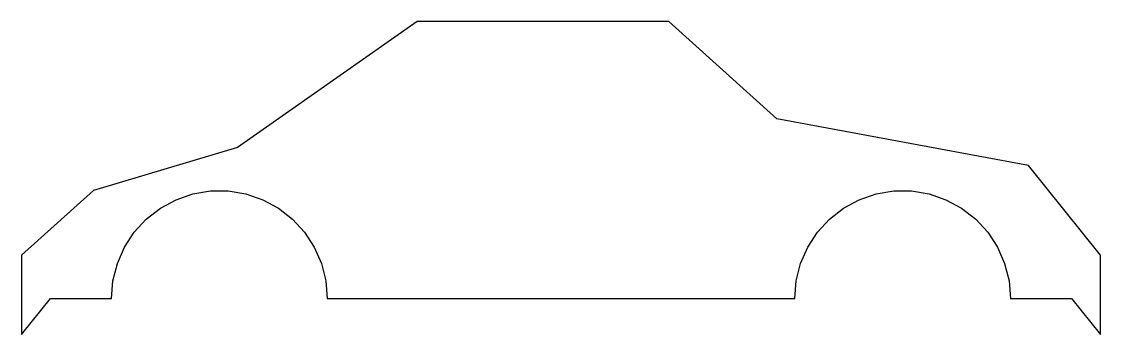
# Model space of a CAD drawing. Header units: millimetres. Extents: x -150 to 150, y -44 to 44.
import ezdxf

# ---------------------------------------------------------------- set-up
doc = ezdxf.new("R2010")
doc.units = ezdxf.units.MM

msp = doc.modelspace()

# ---------------------------------------------------------------- linework, layer by layer
msp.add_lwpolyline([(150, -43.5), (150, -21.5), (130, 3.5), (60, 16.5), (30, 43.5), (-40, 43.5), (-90, 8.5), (-130, -3.5), (-150, -21.5), (-150, -43.5), (-142, -33.5), (-125, -33.5), (-124.59, -28.56), (-123.37, -23.76), (-121.38, -19.22), (-118.67, -15.07), (-115.32, -11.43), (-111.41, -8.39), (-107.05, -6.03), (-102.36, -4.42), (-97.48, -3.6), (-92.52, -3.6), (-87.64, -4.42), (-82.95, -6.03), (-78.59, -8.39), (-74.68, -11.43), (-71.33, -15.07), (-68.62, -19.22), (-66.63, -23.76), (-65.41, -28.56), (-65, -33.5), (65, -33.5), (65.41, -28.56), (66.63, -23.76), (68.62, -19.22), (71.33, -15.07), (74.68, -11.43), (78.59, -8.39), (82.95, -6.03), (87.64, -4.42), (92.52, -3.6), (97.48, -3.6), (102.36, -4.42), (107.05, -6.03), (111.41, -8.39), (115.32, -11.43), (118.67, -15.07), (121.38, -19.22), (123.37, -23.76), (124.59, -28.56), (125, -33.5), (142, -33.5)], close=True)

doc.saveas('drawing.dxf')
